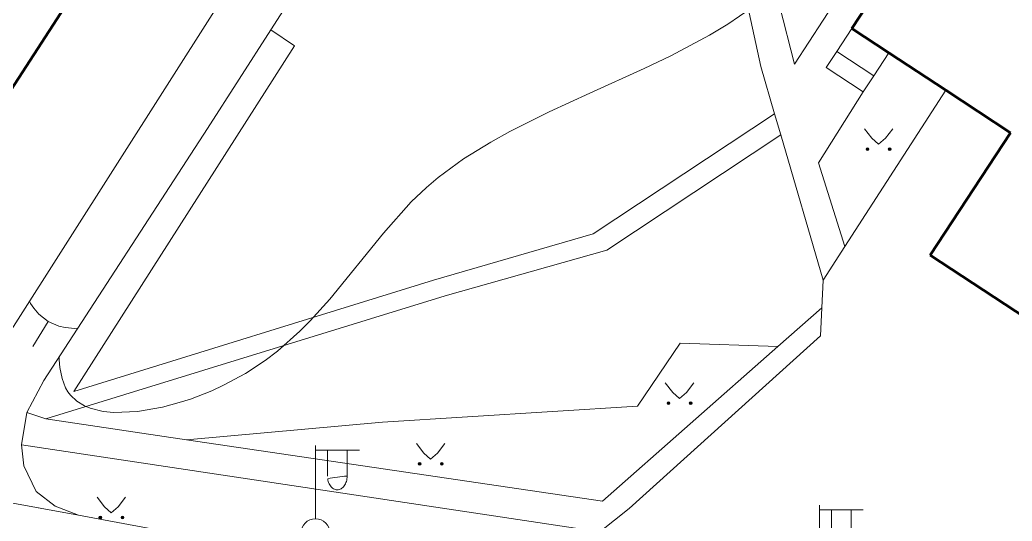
# Model space of a CAD drawing. Extents: x 1000 to 4000, y -5000 to -1000.
# Drawn here: x 1634.3 to 1702.1, y -4625.9 to -4591.6 of the extents above; entities that cross this region are included whole.
import ezdxf

# ---------------------------------------------------------------- set-up
doc = ezdxf.new("R2010")
doc.units = 0
doc.header["$MEASUREMENT"] = 0
for name, color, linetype in [('СЛОЙ_24', 7, 'CONTINUOUS'), ('СЛОЙ_3', 7, 'CONTINUOUS'), ('СЛОЙ_40', 7, 'CONTINUOUS'), ('СЛОЙ_41', 7, 'CONTINUOUS'), ('СЛОЙ_50', 7, 'CONTINUOUS'), ('СЛОЙ_52', 7, 'CONTINUOUS'), ('СЛОЙ_6', 7, 'CONTINUOUS'), ('СЛОЙ_7', 7, 'CONTINUOUS')]:
    doc.layers.add(name, color=color, linetype=linetype)

msp = doc.modelspace()

# ---------------------------------------------------------------- linework, layer by layer
at = {"layer": 'СЛОЙ_24', "color": 253, "linetype": 'Continuous', "lineweight": 0}
for p, q in [((1708.864, -4561.394), (1687.238, -4594.67)), ((1685.871, -4598.052), (1686.293, -4599.494)), ((1636.041, -4618.923), (1634.729, -4618.495))]:
    msp.add_line(p, q, dxfattribs=at)
for points in [[(1630.409, -4617.944), (1671.991, -4552.641)], [(1651.425, -4592.319), (1663.203, -4574.003)], [(1685.19, -4586.606), (1687.238, -4594.67)], [(1683.805, -4589.56), (1684.926, -4594.815), (1685.871, -4598.052)], [(1634.729, -4618.495), (1635.887, -4616.288), (1647.096, -4599.051), (1651.425, -4592.319)], [(1637.941, -4617.054), (1653.048, -4593.401), (1651.425, -4592.319)], [(1691.944, -4596.548), (1688.884, -4601.415), (1690.692, -4607.128)], [(1690.692, -4607.128), (1697.582, -4596.445)], [(1637.941, -4617.054), (1662.543, -4609.443), (1673.468, -4606.263), (1685.871, -4598.052)], [(1636.041, -4618.923), (1663.337, -4610.503), (1674.395, -4607.389), (1686.293, -4599.494)], [(1686.293, -4599.494), (1689.199, -4609.442)], [(1689.199, -4609.442), (1690.692, -4607.128)], [(1689.107, -4611.315), (1689.199, -4609.442)], [(1675.937, -4625.055), (1689.012, -4613.244), (1689.107, -4611.315)], [(1686.094, -4613.972), (1689.107, -4611.315)], [(1645.654, -4620.345), (1674.097, -4624.553), (1686.094, -4613.972)], [(1634.372, -4620.704), (1634.729, -4618.495)], [(1636.041, -4618.923), (1645.654, -4620.345)], [(1634.372, -4620.704), (1673.93, -4626.645)], [(1638.261, -4625.515), (1636.672, -4624.888), (1635.375, -4623.884), (1634.539, -4622.127), (1634.372, -4620.704)], [(1673.93, -4626.645), (1675.937, -4625.055)], [(1638.261, -4625.515), (1662.334, -4630.006)]]:
    msp.add_lwpolyline(points, dxfattribs=at)
at = {"layer": 'СЛОЙ_3', "color": 253, "linetype": 'Continuous', "lineweight": 0}
for p, q in [((1654.476, -4625.749), (1654.476, -4620.749)), ((1654.476, -4623.749), (1654.476, -4620.749)), ((1654.476, -4621.063), (1657.476, -4621.063)), ((1655.297, -4622.831), (1655.297, -4621.063)), ((1656.639, -4622.831), (1656.639, -4621.063)), ((1688.942, -4629.824), (1688.942, -4624.824)), ((1688.942, -4627.824), (1688.942, -4624.824)), ((1688.942, -4625.138), (1691.942, -4625.138)), ((1689.763, -4626.906), (1689.763, -4625.138)), ((1691.105, -4626.906), (1691.105, -4625.138))]:
    msp.add_line(p, q, dxfattribs=at)
msp.add_lwpolyline([(1656.639, -4622.831, -0.035191), (1656.626, -4623.015, -0.036545), (1656.588, -4623.192, -0.03934), (1656.526, -4623.355, -0.0437), (1656.443, -4623.498, -0.049642), (1656.341, -4623.615, -0.056748), (1656.225, -4623.702, -0.0637), (1656.099, -4623.756, -0.068204), (1655.968, -4623.774, -0.068204), (1655.837, -4623.756, -0.0637), (1655.711, -4623.702, -0.056748), (1655.595, -4623.615, -0.049642), (1655.493, -4623.498, -0.0437), (1655.41, -4623.355, -0.03934), (1655.348, -4623.192, -0.036545), (1655.31, -4623.015, -0.035191)], format="xyb", close=True, dxfattribs=at)
msp.add_circle((1654.476, -4626.749), 1, dxfattribs=at)
at = {"layer": 'СЛОЙ_40', "color": 253, "linetype": 'Continuous', "lineweight": 0}
msp.add_lwpolyline([(1645.654, -4620.345), (1659.068, -4619.152), (1676.505, -4618.045), (1679.411, -4613.753), (1686.094, -4613.972)], dxfattribs=at)
at = {"layer": 'СЛОЙ_41', "color": 253, "linetype": 'Continuous', "lineweight": 0}
for p, q in [((1692.018, -4599.082), (1692.528, -4599.732)), ((1693.968, -4599.082), (1693.458, -4599.732)), ((1692.528, -4599.732), (1692.988, -4600.142)), ((1693.458, -4599.732), (1692.988, -4600.142)), ((1678.404, -4616.458), (1678.914, -4617.108)), ((1680.354, -4616.458), (1679.844, -4617.108)), ((1678.914, -4617.108), (1679.374, -4617.518)), ((1679.844, -4617.108), (1679.374, -4617.518)), ((1661.382, -4620.611), (1661.892, -4621.261)), ((1663.332, -4620.611), (1662.822, -4621.261)), ((1661.892, -4621.261), (1662.352, -4621.671)), ((1662.822, -4621.261), (1662.352, -4621.671)), ((1639.542, -4624.278), (1640.052, -4624.928)), ((1641.492, -4624.278), (1640.982, -4624.928)), ((1640.052, -4624.928), (1640.512, -4625.338)), ((1640.982, -4624.928), (1640.512, -4625.338))]:
    msp.add_line(p, q, dxfattribs=at)
for centre in [(1692.232, -4600.47), (1693.753, -4600.47), (1678.618, -4617.846), (1680.139, -4617.846), (1661.596, -4621.999), (1663.117, -4621.999), (1639.756, -4625.666), (1641.277, -4625.666)]:
    msp.add_circle(centre, 0.0976, dxfattribs=at)
for points in [[(1692.136, -4600.489), (1692.134, -4600.47), (1692.136, -4600.451)], [(1692.141, -4600.507), (1692.136, -4600.451), (1692.141, -4600.433)], [(1692.136, -4600.489), (1692.136, -4600.451), (1692.141, -4600.507)], [(1692.15, -4600.524), (1692.141, -4600.433), (1692.15, -4600.416)], [(1692.141, -4600.507), (1692.141, -4600.433), (1692.15, -4600.524)], [(1692.163, -4600.539), (1692.15, -4600.416), (1692.163, -4600.401)], [(1692.15, -4600.524), (1692.15, -4600.416), (1692.163, -4600.539)], [(1692.177, -4600.551), (1692.163, -4600.401), (1692.177, -4600.389)], [(1692.163, -4600.539), (1692.163, -4600.401), (1692.177, -4600.551)], [(1692.194, -4600.56), (1692.177, -4600.389), (1692.194, -4600.38)], [(1692.177, -4600.551), (1692.177, -4600.389), (1692.194, -4600.56)], [(1692.213, -4600.566), (1692.194, -4600.38), (1692.213, -4600.374)], [(1692.194, -4600.56), (1692.194, -4600.38), (1692.213, -4600.566)], [(1692.232, -4600.568), (1692.213, -4600.374), (1692.232, -4600.372)], [(1692.213, -4600.566), (1692.213, -4600.374), (1692.232, -4600.568)], [(1693.657, -4600.489), (1693.655, -4600.47), (1693.657, -4600.451)], [(1693.662, -4600.507), (1693.657, -4600.451), (1693.662, -4600.433)], [(1693.657, -4600.489), (1693.657, -4600.451), (1693.662, -4600.507)], [(1693.671, -4600.524), (1693.662, -4600.433), (1693.671, -4600.416)], [(1693.662, -4600.507), (1693.662, -4600.433), (1693.671, -4600.524)], [(1693.684, -4600.539), (1693.671, -4600.416), (1693.684, -4600.401)], [(1693.671, -4600.524), (1693.671, -4600.416), (1693.684, -4600.539)], [(1693.698, -4600.551), (1693.684, -4600.401), (1693.698, -4600.389)], [(1693.684, -4600.539), (1693.684, -4600.401), (1693.698, -4600.551)], [(1693.715, -4600.56), (1693.698, -4600.389), (1693.715, -4600.38)], [(1693.698, -4600.551), (1693.698, -4600.389), (1693.715, -4600.56)], [(1693.734, -4600.566), (1693.715, -4600.38), (1693.734, -4600.374)], [(1693.715, -4600.56), (1693.715, -4600.38), (1693.734, -4600.566)], [(1693.753, -4600.568), (1693.734, -4600.374), (1693.753, -4600.372)], [(1693.734, -4600.566), (1693.734, -4600.374), (1693.753, -4600.568)], [(1678.599, -4617.942), (1678.58, -4617.756), (1678.599, -4617.75)], [(1678.618, -4617.944), (1678.599, -4617.75), (1678.618, -4617.748)], [(1678.599, -4617.942), (1678.599, -4617.75), (1678.618, -4617.944)], [(1680.12, -4617.942), (1680.101, -4617.756), (1680.12, -4617.75)], [(1680.139, -4617.944), (1680.12, -4617.75), (1680.139, -4617.748)], [(1680.12, -4617.942), (1680.12, -4617.75), (1680.139, -4617.944)], [(1678.522, -4617.865), (1678.52, -4617.846), (1678.522, -4617.827)], [(1678.527, -4617.883), (1678.522, -4617.827), (1678.527, -4617.809)], [(1678.522, -4617.865), (1678.522, -4617.827), (1678.527, -4617.883)], [(1678.536, -4617.9), (1678.527, -4617.809), (1678.536, -4617.792)], [(1678.527, -4617.883), (1678.527, -4617.809), (1678.536, -4617.9)], [(1678.549, -4617.915), (1678.536, -4617.792), (1678.549, -4617.777)], [(1678.536, -4617.9), (1678.536, -4617.792), (1678.549, -4617.915)], [(1678.563, -4617.927), (1678.549, -4617.777), (1678.563, -4617.765)], [(1678.549, -4617.915), (1678.549, -4617.777), (1678.563, -4617.927)], [(1678.58, -4617.936), (1678.563, -4617.765), (1678.58, -4617.756)], [(1678.563, -4617.927), (1678.563, -4617.765), (1678.58, -4617.936)], [(1678.58, -4617.936), (1678.58, -4617.756), (1678.599, -4617.942)], [(1680.043, -4617.865), (1680.041, -4617.846), (1680.043, -4617.827)], [(1680.048, -4617.883), (1680.043, -4617.827), (1680.048, -4617.809)], [(1680.043, -4617.865), (1680.043, -4617.827), (1680.048, -4617.883)], [(1680.057, -4617.9), (1680.048, -4617.809), (1680.057, -4617.792)], [(1680.048, -4617.883), (1680.048, -4617.809), (1680.057, -4617.9)], [(1680.07, -4617.915), (1680.057, -4617.792), (1680.07, -4617.777)], [(1680.057, -4617.9), (1680.057, -4617.792), (1680.07, -4617.915)], [(1680.084, -4617.927), (1680.07, -4617.777), (1680.084, -4617.765)], [(1680.07, -4617.915), (1680.07, -4617.777), (1680.084, -4617.927)], [(1680.101, -4617.936), (1680.084, -4617.765), (1680.101, -4617.756)], [(1680.084, -4617.927), (1680.084, -4617.765), (1680.101, -4617.936)], [(1680.101, -4617.936), (1680.101, -4617.756), (1680.12, -4617.942)], [(1661.5, -4622.018), (1661.498, -4621.999), (1661.5, -4621.98)], [(1661.505, -4622.036), (1661.5, -4621.98), (1661.505, -4621.962)], [(1661.5, -4622.018), (1661.5, -4621.98), (1661.505, -4622.036)], [(1661.514, -4622.053), (1661.505, -4621.962), (1661.514, -4621.945)], [(1661.505, -4622.036), (1661.505, -4621.962), (1661.514, -4622.053)], [(1661.527, -4622.068), (1661.514, -4621.945), (1661.527, -4621.93)], [(1661.514, -4622.053), (1661.514, -4621.945), (1661.527, -4622.068)], [(1661.541, -4622.08), (1661.527, -4621.93), (1661.541, -4621.918)], [(1661.527, -4622.068), (1661.527, -4621.93), (1661.541, -4622.08)], [(1661.558, -4622.089), (1661.541, -4621.918), (1661.558, -4621.909)], [(1661.541, -4622.08), (1661.541, -4621.918), (1661.558, -4622.089)], [(1661.577, -4622.095), (1661.558, -4621.909), (1661.577, -4621.903)], [(1661.558, -4622.089), (1661.558, -4621.909), (1661.577, -4622.095)], [(1661.596, -4622.097), (1661.577, -4621.903), (1661.596, -4621.901)], [(1661.577, -4622.095), (1661.577, -4621.903), (1661.596, -4622.097)], [(1663.021, -4622.018), (1663.019, -4621.999), (1663.021, -4621.98)], [(1663.026, -4622.036), (1663.021, -4621.98), (1663.026, -4621.962)], [(1663.021, -4622.018), (1663.021, -4621.98), (1663.026, -4622.036)], [(1663.035, -4622.053), (1663.026, -4621.962), (1663.035, -4621.945)], [(1663.026, -4622.036), (1663.026, -4621.962), (1663.035, -4622.053)], [(1663.048, -4622.068), (1663.035, -4621.945), (1663.048, -4621.93)], [(1663.035, -4622.053), (1663.035, -4621.945), (1663.048, -4622.068)], [(1663.062, -4622.08), (1663.048, -4621.93), (1663.062, -4621.918)], [(1663.048, -4622.068), (1663.048, -4621.93), (1663.062, -4622.08)], [(1663.079, -4622.089), (1663.062, -4621.918), (1663.079, -4621.909)], [(1663.062, -4622.08), (1663.062, -4621.918), (1663.079, -4622.089)], [(1663.098, -4622.095), (1663.079, -4621.909), (1663.098, -4621.903)], [(1663.079, -4622.089), (1663.079, -4621.909), (1663.098, -4622.095)], [(1663.117, -4622.097), (1663.098, -4621.903), (1663.117, -4621.901)], [(1663.098, -4622.095), (1663.098, -4621.903), (1663.117, -4622.097)], [(1639.66, -4625.685), (1639.658, -4625.666), (1639.66, -4625.647)], [(1639.665, -4625.703), (1639.66, -4625.647), (1639.665, -4625.629)], [(1639.66, -4625.685), (1639.66, -4625.647), (1639.665, -4625.703)], [(1639.674, -4625.72), (1639.665, -4625.629), (1639.674, -4625.612)], [(1639.665, -4625.703), (1639.665, -4625.629), (1639.674, -4625.72)], [(1639.687, -4625.735), (1639.674, -4625.612), (1639.687, -4625.597)], [(1639.674, -4625.72), (1639.674, -4625.612), (1639.687, -4625.735)], [(1639.701, -4625.747), (1639.687, -4625.597), (1639.701, -4625.585)], [(1639.687, -4625.735), (1639.687, -4625.597), (1639.701, -4625.747)], [(1639.718, -4625.756), (1639.701, -4625.585), (1639.718, -4625.576)], [(1639.701, -4625.747), (1639.701, -4625.585), (1639.718, -4625.756)], [(1639.737, -4625.762), (1639.718, -4625.576), (1639.737, -4625.57)], [(1639.718, -4625.756), (1639.718, -4625.576), (1639.737, -4625.762)], [(1639.756, -4625.764), (1639.737, -4625.57), (1639.756, -4625.568)], [(1639.737, -4625.762), (1639.737, -4625.57), (1639.756, -4625.764)], [(1641.181, -4625.685), (1641.179, -4625.666), (1641.181, -4625.647)], [(1641.186, -4625.703), (1641.181, -4625.647), (1641.186, -4625.629)], [(1641.181, -4625.685), (1641.181, -4625.647), (1641.186, -4625.703)], [(1641.195, -4625.72), (1641.186, -4625.629), (1641.195, -4625.612)], [(1641.186, -4625.703), (1641.186, -4625.629), (1641.195, -4625.72)], [(1641.208, -4625.735), (1641.195, -4625.612), (1641.208, -4625.597)], [(1641.195, -4625.72), (1641.195, -4625.612), (1641.208, -4625.735)], [(1641.222, -4625.747), (1641.208, -4625.597), (1641.222, -4625.585)], [(1641.208, -4625.735), (1641.208, -4625.597), (1641.222, -4625.747)], [(1641.239, -4625.756), (1641.222, -4625.585), (1641.239, -4625.576)], [(1641.222, -4625.747), (1641.222, -4625.585), (1641.239, -4625.756)], [(1641.258, -4625.762), (1641.239, -4625.576), (1641.258, -4625.57)], [(1641.239, -4625.756), (1641.239, -4625.576), (1641.258, -4625.762)], [(1641.277, -4625.764), (1641.258, -4625.57), (1641.277, -4625.568)], [(1641.258, -4625.762), (1641.258, -4625.57), (1641.277, -4625.764)]]:
    msp.add_solid(points, dxfattribs=at)
at = {"layer": 'СЛОЙ_41', "color": 253, "linetype": 'Continuous', "lineweight": 0, "extrusion": (0, 0, -1)}
for points in [[(-1692.232, -4600.568), (-1692.232, -4600.372), (-1692.251, -4600.566)], [(-1692.251, -4600.566), (-1692.232, -4600.372), (-1692.251, -4600.374)], [(-1692.251, -4600.566), (-1692.251, -4600.374), (-1692.269, -4600.56)], [(-1692.269, -4600.56), (-1692.251, -4600.374), (-1692.269, -4600.38)], [(-1692.269, -4600.56), (-1692.269, -4600.38), (-1692.286, -4600.551)], [(-1692.286, -4600.551), (-1692.269, -4600.38), (-1692.286, -4600.389)], [(-1692.286, -4600.551), (-1692.286, -4600.389), (-1692.301, -4600.539)], [(-1692.301, -4600.539), (-1692.286, -4600.389), (-1692.301, -4600.401)], [(-1692.301, -4600.539), (-1692.301, -4600.401), (-1692.313, -4600.524)], [(-1692.313, -4600.524), (-1692.301, -4600.401), (-1692.313, -4600.416)], [(-1692.313, -4600.524), (-1692.313, -4600.416), (-1692.322, -4600.507)], [(-1692.322, -4600.507), (-1692.313, -4600.416), (-1692.322, -4600.433)], [(-1692.322, -4600.507), (-1692.322, -4600.433), (-1692.327, -4600.489)], [(-1692.327, -4600.489), (-1692.322, -4600.433), (-1692.327, -4600.451)], [(-1692.327, -4600.489), (-1692.327, -4600.451), (-1692.329, -4600.47)], [(-1693.753, -4600.568), (-1693.753, -4600.372), (-1693.772, -4600.566)], [(-1693.772, -4600.566), (-1693.753, -4600.372), (-1693.772, -4600.374)], [(-1693.772, -4600.566), (-1693.772, -4600.374), (-1693.79, -4600.56)], [(-1693.79, -4600.56), (-1693.772, -4600.374), (-1693.79, -4600.38)], [(-1693.79, -4600.56), (-1693.79, -4600.38), (-1693.807, -4600.551)], [(-1693.807, -4600.551), (-1693.79, -4600.38), (-1693.807, -4600.389)], [(-1693.807, -4600.551), (-1693.807, -4600.389), (-1693.822, -4600.539)], [(-1693.822, -4600.539), (-1693.807, -4600.389), (-1693.822, -4600.401)], [(-1693.822, -4600.539), (-1693.822, -4600.401), (-1693.834, -4600.524)], [(-1693.834, -4600.524), (-1693.822, -4600.401), (-1693.834, -4600.416)], [(-1693.834, -4600.524), (-1693.834, -4600.416), (-1693.843, -4600.507)], [(-1693.843, -4600.507), (-1693.834, -4600.416), (-1693.843, -4600.433)], [(-1693.843, -4600.507), (-1693.843, -4600.433), (-1693.848, -4600.489)], [(-1693.848, -4600.489), (-1693.843, -4600.433), (-1693.848, -4600.451)], [(-1693.848, -4600.489), (-1693.848, -4600.451), (-1693.85, -4600.47)], [(-1678.618, -4617.944), (-1678.618, -4617.748), (-1678.637, -4617.942)], [(-1678.637, -4617.942), (-1678.618, -4617.748), (-1678.637, -4617.75)], [(-1678.637, -4617.942), (-1678.637, -4617.75), (-1678.655, -4617.936)], [(-1678.655, -4617.936), (-1678.637, -4617.75), (-1678.655, -4617.756)], [(-1680.139, -4617.944), (-1680.139, -4617.748), (-1680.158, -4617.942)], [(-1680.158, -4617.942), (-1680.139, -4617.748), (-1680.158, -4617.75)], [(-1680.158, -4617.942), (-1680.158, -4617.75), (-1680.176, -4617.936)], [(-1680.176, -4617.936), (-1680.158, -4617.75), (-1680.176, -4617.756)], [(-1678.655, -4617.936), (-1678.655, -4617.756), (-1678.672, -4617.927)], [(-1678.672, -4617.927), (-1678.655, -4617.756), (-1678.672, -4617.765)], [(-1678.672, -4617.927), (-1678.672, -4617.765), (-1678.687, -4617.915)], [(-1678.687, -4617.915), (-1678.672, -4617.765), (-1678.687, -4617.777)], [(-1678.687, -4617.915), (-1678.687, -4617.777), (-1678.699, -4617.9)], [(-1678.699, -4617.9), (-1678.687, -4617.777), (-1678.699, -4617.792)], [(-1678.699, -4617.9), (-1678.699, -4617.792), (-1678.708, -4617.883)], [(-1678.708, -4617.883), (-1678.699, -4617.792), (-1678.708, -4617.809)], [(-1678.708, -4617.883), (-1678.708, -4617.809), (-1678.713, -4617.865)], [(-1678.713, -4617.865), (-1678.708, -4617.809), (-1678.713, -4617.827)], [(-1678.713, -4617.865), (-1678.713, -4617.827), (-1678.715, -4617.846)], [(-1680.176, -4617.936), (-1680.176, -4617.756), (-1680.193, -4617.927)], [(-1680.193, -4617.927), (-1680.176, -4617.756), (-1680.193, -4617.765)], [(-1680.193, -4617.927), (-1680.193, -4617.765), (-1680.208, -4617.915)], [(-1680.208, -4617.915), (-1680.193, -4617.765), (-1680.208, -4617.777)], [(-1680.208, -4617.915), (-1680.208, -4617.777), (-1680.22, -4617.9)], [(-1680.22, -4617.9), (-1680.208, -4617.777), (-1680.22, -4617.792)], [(-1680.22, -4617.9), (-1680.22, -4617.792), (-1680.229, -4617.883)], [(-1680.229, -4617.883), (-1680.22, -4617.792), (-1680.229, -4617.809)], [(-1680.229, -4617.883), (-1680.229, -4617.809), (-1680.234, -4617.865)], [(-1680.234, -4617.865), (-1680.229, -4617.809), (-1680.234, -4617.827)], [(-1680.234, -4617.865), (-1680.234, -4617.827), (-1680.236, -4617.846)], [(-1661.596, -4622.097), (-1661.596, -4621.901), (-1661.615, -4622.095)], [(-1661.615, -4622.095), (-1661.596, -4621.901), (-1661.615, -4621.903)], [(-1661.615, -4622.095), (-1661.615, -4621.903), (-1661.633, -4622.089)], [(-1661.633, -4622.089), (-1661.615, -4621.903), (-1661.633, -4621.909)], [(-1661.633, -4622.089), (-1661.633, -4621.909), (-1661.65, -4622.08)], [(-1661.65, -4622.08), (-1661.633, -4621.909), (-1661.65, -4621.918)], [(-1661.65, -4622.08), (-1661.65, -4621.918), (-1661.665, -4622.068)], [(-1661.665, -4622.068), (-1661.65, -4621.918), (-1661.665, -4621.93)], [(-1661.665, -4622.068), (-1661.665, -4621.93), (-1661.677, -4622.053)], [(-1661.677, -4622.053), (-1661.665, -4621.93), (-1661.677, -4621.945)], [(-1661.677, -4622.053), (-1661.677, -4621.945), (-1661.686, -4622.036)], [(-1661.686, -4622.036), (-1661.677, -4621.945), (-1661.686, -4621.962)], [(-1661.686, -4622.036), (-1661.686, -4621.962), (-1661.691, -4622.018)], [(-1661.691, -4622.018), (-1661.686, -4621.962), (-1661.691, -4621.98)], [(-1661.691, -4622.018), (-1661.691, -4621.98), (-1661.693, -4621.999)], [(-1663.117, -4622.097), (-1663.117, -4621.901), (-1663.136, -4622.095)], [(-1663.136, -4622.095), (-1663.117, -4621.901), (-1663.136, -4621.903)], [(-1663.136, -4622.095), (-1663.136, -4621.903), (-1663.154, -4622.089)], [(-1663.154, -4622.089), (-1663.136, -4621.903), (-1663.154, -4621.909)], [(-1663.154, -4622.089), (-1663.154, -4621.909), (-1663.171, -4622.08)], [(-1663.171, -4622.08), (-1663.154, -4621.909), (-1663.171, -4621.918)], [(-1663.171, -4622.08), (-1663.171, -4621.918), (-1663.186, -4622.068)], [(-1663.186, -4622.068), (-1663.171, -4621.918), (-1663.186, -4621.93)], [(-1663.186, -4622.068), (-1663.186, -4621.93), (-1663.198, -4622.053)], [(-1663.198, -4622.053), (-1663.186, -4621.93), (-1663.198, -4621.945)], [(-1663.198, -4622.053), (-1663.198, -4621.945), (-1663.207, -4622.036)], [(-1663.207, -4622.036), (-1663.198, -4621.945), (-1663.207, -4621.962)], [(-1663.207, -4622.036), (-1663.207, -4621.962), (-1663.212, -4622.018)], [(-1663.212, -4622.018), (-1663.207, -4621.962), (-1663.212, -4621.98)], [(-1663.212, -4622.018), (-1663.212, -4621.98), (-1663.214, -4621.999)], [(-1639.756, -4625.764), (-1639.756, -4625.568), (-1639.775, -4625.762)], [(-1639.775, -4625.762), (-1639.756, -4625.568), (-1639.775, -4625.57)], [(-1639.775, -4625.762), (-1639.775, -4625.57), (-1639.793, -4625.756)], [(-1639.793, -4625.756), (-1639.775, -4625.57), (-1639.793, -4625.576)], [(-1639.793, -4625.756), (-1639.793, -4625.576), (-1639.81, -4625.747)], [(-1639.81, -4625.747), (-1639.793, -4625.576), (-1639.81, -4625.585)], [(-1639.81, -4625.747), (-1639.81, -4625.585), (-1639.825, -4625.735)], [(-1639.825, -4625.735), (-1639.81, -4625.585), (-1639.825, -4625.597)], [(-1639.825, -4625.735), (-1639.825, -4625.597), (-1639.837, -4625.72)], [(-1639.837, -4625.72), (-1639.825, -4625.597), (-1639.837, -4625.612)], [(-1639.837, -4625.72), (-1639.837, -4625.612), (-1639.846, -4625.703)], [(-1639.846, -4625.703), (-1639.837, -4625.612), (-1639.846, -4625.629)], [(-1639.846, -4625.703), (-1639.846, -4625.629), (-1639.851, -4625.685)], [(-1639.851, -4625.685), (-1639.846, -4625.629), (-1639.851, -4625.647)], [(-1639.851, -4625.685), (-1639.851, -4625.647), (-1639.853, -4625.666)], [(-1641.277, -4625.764), (-1641.277, -4625.568), (-1641.296, -4625.762)], [(-1641.296, -4625.762), (-1641.277, -4625.568), (-1641.296, -4625.57)], [(-1641.296, -4625.762), (-1641.296, -4625.57), (-1641.314, -4625.756)], [(-1641.314, -4625.756), (-1641.296, -4625.57), (-1641.314, -4625.576)], [(-1641.314, -4625.756), (-1641.314, -4625.576), (-1641.331, -4625.747)], [(-1641.331, -4625.747), (-1641.314, -4625.576), (-1641.331, -4625.585)], [(-1641.331, -4625.747), (-1641.331, -4625.585), (-1641.346, -4625.735)], [(-1641.346, -4625.735), (-1641.331, -4625.585), (-1641.346, -4625.597)], [(-1641.346, -4625.735), (-1641.346, -4625.597), (-1641.358, -4625.72)], [(-1641.358, -4625.72), (-1641.346, -4625.597), (-1641.358, -4625.612)], [(-1641.358, -4625.72), (-1641.358, -4625.612), (-1641.367, -4625.703)], [(-1641.367, -4625.703), (-1641.358, -4625.612), (-1641.367, -4625.629)], [(-1641.367, -4625.703), (-1641.367, -4625.629), (-1641.372, -4625.685)], [(-1641.372, -4625.685), (-1641.367, -4625.629), (-1641.372, -4625.647)], [(-1641.372, -4625.685), (-1641.372, -4625.647), (-1641.374, -4625.666)]]:
    msp.add_solid(points, dxfattribs=at)
at = {"layer": 'СЛОЙ_50', "color": 253, "linetype": 'Continuous', "lineweight": 0}
msp.add_line((1636.184, -4612.25), (1635.145, -4613.959), dxfattribs=at)
for points in [[(1636.946, -4614.659), (1636.948, -4614.875), (1636.998, -4615.417), (1637.141, -4616.152), (1637.379, -4616.788), (1637.538, -4617.067), (1637.718, -4617.308), (1638.152, -4617.715), (1638.677, -4618.031), (1639.073, -4618.192), (1639.959, -4618.406), (1640.693, -4618.477), (1642.296, -4618.414), (1644.004, -4618.116), (1645.16, -4617.808), (1645.922, -4617.562), (1647.393, -4616.992), (1648.193, -4616.624), (1649.68, -4615.815), (1651.033, -4614.92), (1651.868, -4614.281), (1653.403, -4612.922), (1654.114, -4612.209), (1655.447, -4610.735), (1659.117, -4606.209), (1661.027, -4604.078), (1662.063, -4603.09), (1662.872, -4602.406), (1664.603, -4601.137), (1666.461, -4599.983), (1667.758, -4599.265), (1670.452, -4597.92), (1673.23, -4596.646), (1676.952, -4594.96), (1678.778, -4594.084), (1681.422, -4592.678), (1682.683, -4591.919), (1684.283, -4590.832)], [(1634.907, -4610.88), (1634.985, -4611.03), (1635.203, -4611.349), (1635.564, -4611.765), (1636.184, -4612.25), (1636.932, -4612.579), (1637.345, -4612.675), (1638.011, -4612.732), (1638.211, -4612.713)]]:
    msp.add_lwpolyline(points, dxfattribs=at)
at = {"layer": 'СЛОЙ_52', "color": 253, "linetype": 'Continuous', "lineweight": 0}
msp.add_line((1622.896, -4622.694), (1638.261, -4625.515), dxfattribs=at)
at = {"layer": 'СЛОЙ_6', "color": 253, "linetype": 'Continuous', "lineweight": 50}
for p, q in [((1625.159, -4609.519), (1660.658, -4554.709)), ((1691.158, -4592.221), (1707.869, -4566.805)), ((1693.693, -4593.888), (1691.158, -4592.221)), ((1697.582, -4596.445), (1693.693, -4593.888)), ((1702.02, -4599.363), (1697.582, -4596.445)), ((1696.527, -4607.719), (1702.02, -4599.363)), ((1704.047, -4612.663), (1696.527, -4607.719))]:
    msp.add_line(p, q, dxfattribs=at)
at = {"layer": 'СЛОЙ_7', "color": 253, "linetype": 'Continuous', "lineweight": 0}
for p, q in [((1691.158, -4592.221), (1690.123, -4593.794)), ((1690.123, -4593.794), (1689.409, -4594.881)), ((1690.123, -4593.794), (1692.658, -4595.461)), ((1693.693, -4593.888), (1692.658, -4595.461)), ((1689.409, -4594.881), (1691.944, -4596.548)), ((1692.658, -4595.461), (1691.944, -4596.548))]:
    msp.add_line(p, q, dxfattribs=at)

doc.saveas('drawing.dxf')
